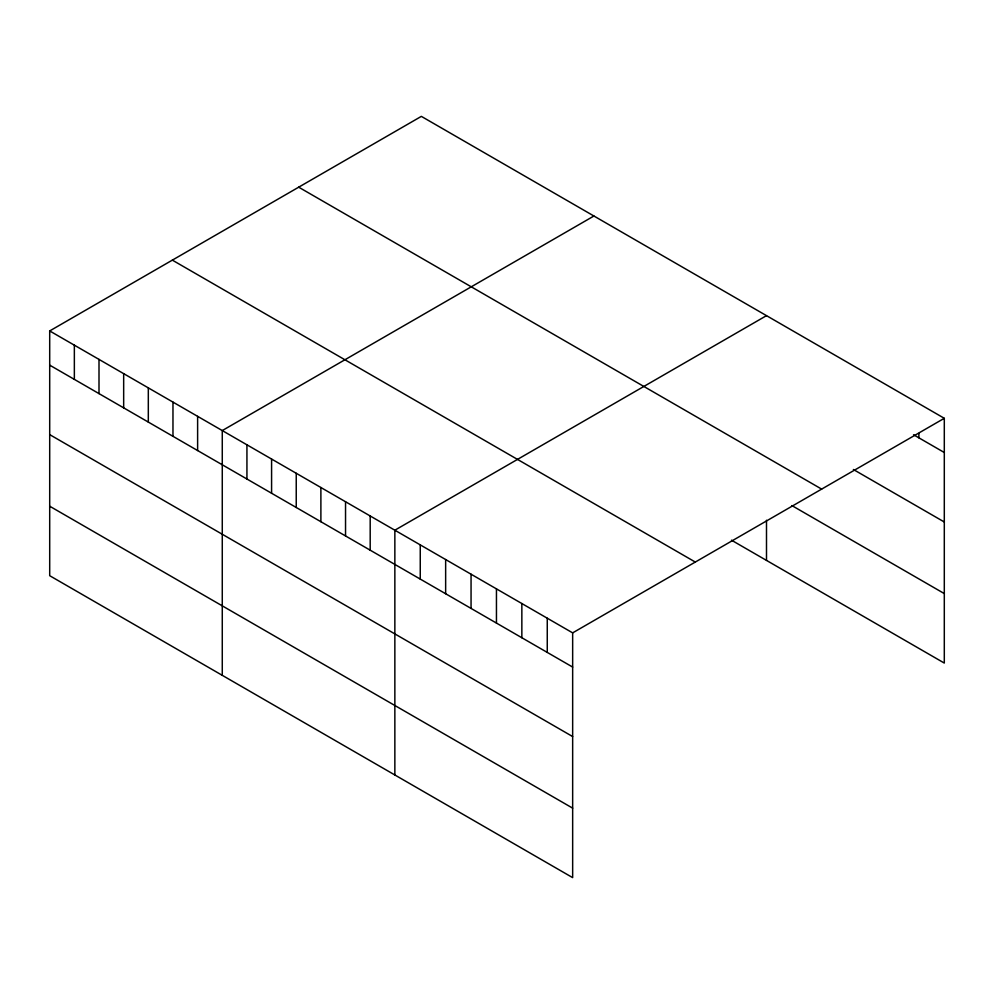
<?xml version="1.0" encoding="UTF-8"?>
<svg xmlns="http://www.w3.org/2000/svg" width="994" height="994" viewBox="0 0 994 994"><rect width="100%" height="100%" fill="white"/><g stroke="black" fill="none" stroke-linecap="round" stroke-linejoin="round"><path stroke-width="1.49" d="M49.7 330.94L572.656 632.867L572.656 877.627L49.7 575.7L49.7 330.94L421.344 116.373L944.3 418.3L944.3 663.06L731.46 540.177M593.915 216.009L222.271 430.576L222.271 675.336M766.498 315.645L394.854 530.212L394.854 774.972M572.656 632.867L944.3 418.3M913.548 434.751L944.3 452.506M853.386 469.503L944.3 521.987M298.697 187.183L821.653 489.11M791.895 505.586L944.3 593.58M172.347 260.13L695.303 562.057M49.7 365.146L572.656 667.073M49.7 434.626L572.656 736.554M49.7 506.219L572.656 808.147M918.903 433.372L918.903 437.832M766.498 520.26L766.498 560.405M547.259 618.206L547.259 652.399M521.85 603.532L521.85 637.738M496.453 588.87L496.453 623.076M471.057 574.209L471.057 608.403M445.647 559.547L445.647 593.741M420.251 544.874L420.251 579.08M370.19 515.973L370.19 550.179M345.539 501.746L345.539 535.94M320.888 487.507L320.888 521.713M296.237 473.281L296.237 507.474M271.586 459.042L271.586 493.248M246.934 444.815L246.934 479.009M197.62 416.349L197.62 450.543M172.968 402.11L172.968 436.316M148.317 387.871L148.317 422.077M123.666 373.645L123.666 407.838M99.002 359.406L99.002 393.612M74.351 345.179L74.351 379.373"/></g></svg>
